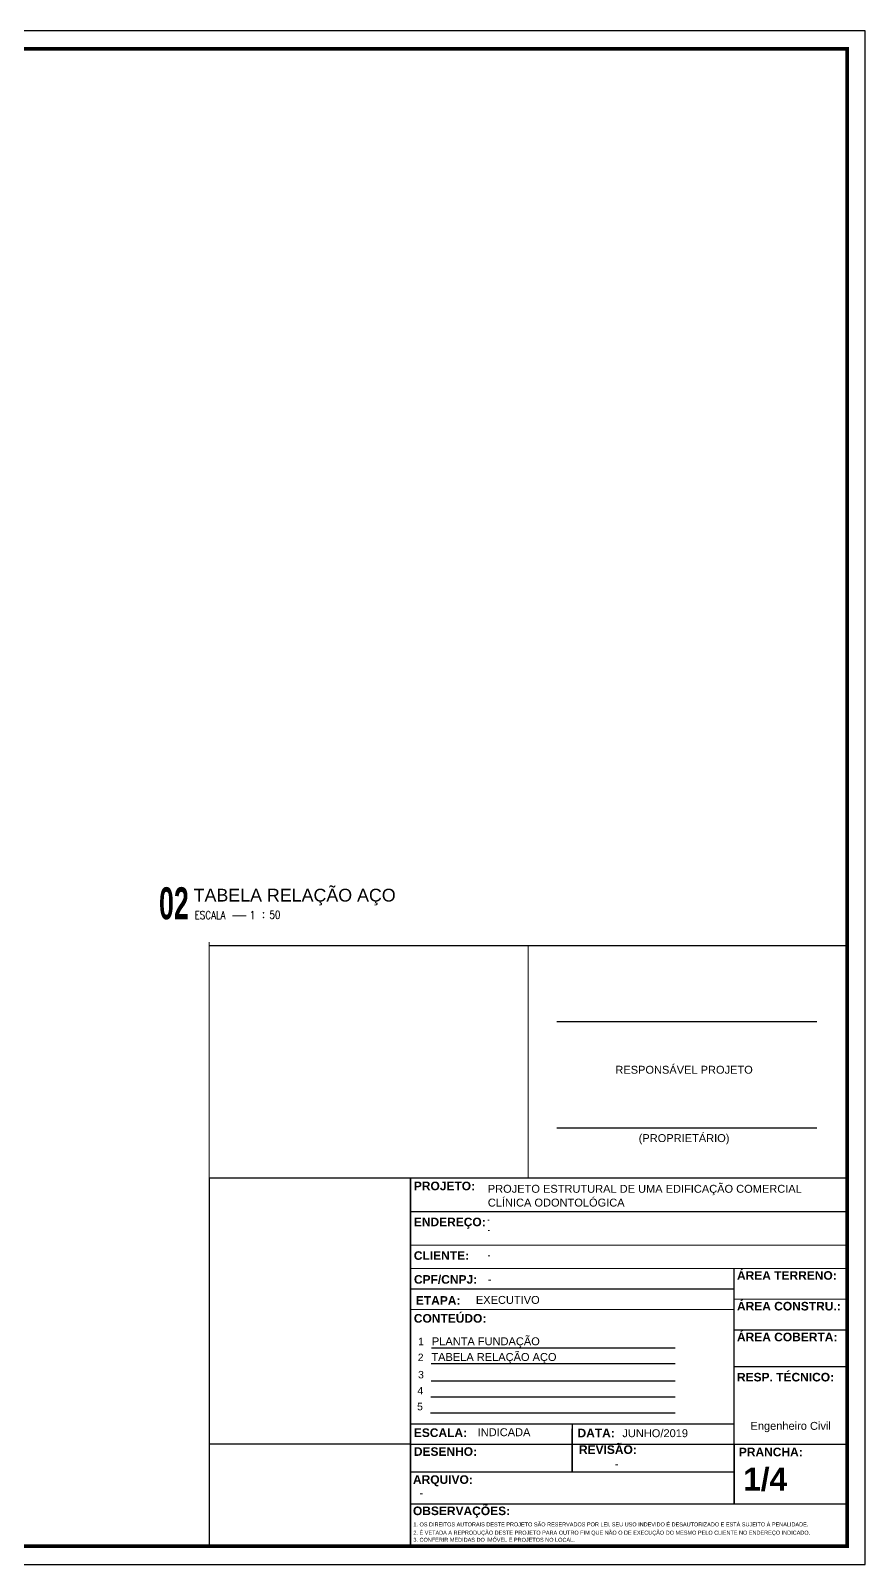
# Model space of a CAD drawing. Header units: millimetres. Extents: x 2317 to 2736, y 1295 to 1343.
# Drawn here: x 2526.78 to 2549.67, y 1299.25 to 1341.3 of the extents above; entities that cross this region are included whole.
import ezdxf
from ezdxf.enums import TextEntityAlignment as Align

# ---------------------------------------------------------------- set-up
doc = ezdxf.new("R2010")
doc.units = ezdxf.units.MM
for name, color, linetype in [('E-TXT-G', 3, 'Continuous'), ('E-TXT-Y', 2, 'Continuous'), ("LINHA - PROJETU'S", 1, 'Continuous'), ('P2', 1, 'Continuous'), ("PRANCHA - PROJETU'S", 7, 'Continuous'), ('TEXTO', 7, 'Continuous')]:
    doc.layers.add(name, color=color, linetype=linetype)
doc.layers.add('E-TXT-W', color=7, linetype='Continuous', lineweight=20)
doc.styles.add('Arial', font='arial.ttf')
doc.styles.add('F2', font='ARIALN.TTF')
doc.styles.add('HELVET', font='HELVET.SHX')
doc.styles.add('REG140', font='romans.shx', dxfattribs={"width": 0.8, "height": 0.35})
doc.styles.add('REG80', font='romans.shx', dxfattribs={"width": 0.8, "height": 0.1})
doc.styles.add('SANSSERIF2', font='sanssb__.ttf', dxfattribs={"width": 0.8})
doc.styles.get("Standard").update_dxf_attribs({"font": 'arial.ttf'})

# ---------------------------------------------------------------- blocks, each defined once
blk = doc.blocks.new('IND_DES')
at = {"layer": 'E-TXT-W'}
blk.add_line((0.027, -0.243), (0.198, -0.243), dxfattribs=at)
at = {"layer": 'E-TXT-G', "style": 'REG80', "width": 0.8}
for s, p in [('ESCALA', (-0.446, -0.286)), ('1', (0.243, -0.286)), (':', (0.399, -0.271))]:
    blk.add_text(s, height=0.1, dxfattribs=at).set_placement(p)
blk.add_attdef('ESCALA', (0.49, -0.281), '', height=0.1, dxfattribs=at)
at = {"layer": 'E-TXT-W', "style": 'SANSSERIF2', "width": 0.6}
blk.add_attdef('00', text='', height=0.4, dxfattribs=at).set_placement((-0.708, -0.288), align=Align.CENTER)
at = {"layer": 'E-TXT-Y', "style": 'REG140', "width": 0.8}
for tag, p in [('PROJETO', (-0.456, 0.183)), ('DESENHO', (-0.458, -0.066))]:
    blk.add_attdef(tag, p, '', height=0.175, dxfattribs=at)

msp = doc.modelspace()

# ---------------------------------------------------------------- linework, layer by layer
at = {"color": 4}
msp.add_line((2549.173, 1309.639), (2549.173, 1316.217), dxfattribs=at)
msp.add_lwpolyline([(2491.473, 1299.254), (2549.673, 1299.254), (2549.673, 1341.304), (2491.473, 1341.304)], close=True)
at = {"const_width": 0.1}
msp.add_lwpolyline([(2491.973, 1299.754), (2549.173, 1299.754), (2549.173, 1340.804), (2491.973, 1340.804)], close=True, dxfattribs=at)
at = {"layer": 'E-TXT-G'}
for p, q in [((2548.34, 1314.131), (2541.214, 1314.131)), ((2548.34, 1311.216), (2541.214, 1311.216))]:
    msp.add_line(p, q, dxfattribs=at)
at = {"layer": "LINHA - PROJETU'S", "color": 1, "const_width": 0.03}
for points in [[(2531.673, 1309.843), (2531.673, 1316.319), (2531.673, 1316.319)], [(2549.173, 1316.217), (2531.673, 1316.217)], [(2540.423, 1309.843), (2540.423, 1316.217)], [(2549.173, 1309.843), (2531.673, 1309.843), (2531.673, 1299.754)], [(2537.198, 1299.754), (2537.198, 1309.843)], [(2537.198, 1308.924), (2549.173, 1308.924)], [(2537.198, 1308.924), (2549.173, 1308.924)], [(2537.198, 1308.005), (2549.173, 1308.005)], [(2537.198, 1307.367), (2549.173, 1307.367)], [(2537.198, 1307.367), (2549.173, 1307.367)], [(2537.198, 1307.367), (2549.173, 1307.367)], [(2546.071, 1307.367), (2546.071, 1300.925)], [(2546.071, 1306.803), (2537.198, 1306.803)], [(2537.198, 1306.803), (2546.071, 1306.803)], [(2549.173, 1306.524), (2546.071, 1306.524)], [(2537.198, 1306.239), (2546.071, 1306.239)], [(2546.071, 1305.68), (2549.173, 1305.68)], [(2549.173, 1304.68), (2546.071, 1304.68)], [(2546.071, 1303.101), (2537.198, 1303.101)], [(2541.635, 1303.101), (2541.635, 1301.793)], [(2531.673, 1302.547), (2549.173, 1302.547)], [(2546.071, 1301.793), (2541.635, 1301.793), (2541.635, 1302.547)], [(2546.071, 1302.547), (2546.071, 1301.793)], [(2541.635, 1301.793), (2537.198, 1301.793)], [(2549.173, 1300.914), (2537.198, 1300.914)]]:
    msp.add_lwpolyline(points, dxfattribs=at)
at = {"layer": "LINHA - PROJETU'S", "color": 1}
for points in [[(2537.198, 1309.843), (2537.198, 1299.754)], [(2546.071, 1302.547), (2546.071, 1300.925)]]:
    msp.add_lwpolyline(points, dxfattribs=at)
at = {"layer": 'P2'}
msp.add_line((2549.173, 1309.843), (2531.673, 1309.843), dxfattribs=at)
at = {"layer": "PRANCHA - PROJETU'S", "color": 1}
for p, q in [((2531.673, 1309.843), (2531.673, 1299.754)), ((2541.635, 1302.547), (2541.635, 1302.973)), ((2537.198, 1302.547), (2531.673, 1302.547)), ((2537.198, 1300.914), (2549.173, 1300.914))]:
    msp.add_line(p, q, dxfattribs=at)
at = {"layer": "PRANCHA - PROJETU'S"}
for p, q in [((2549.173, 1309.843), (2549.173, 1299.754)), ((2531.673, 1299.754), (2549.173, 1299.754)), ((2531.673, 1299.754), (2549.173, 1299.754)), ((2531.673, 1299.754), (2549.173, 1299.754)), ((2533.446, 1299.754), (2549.173, 1299.754)), ((2538.01, 1299.754), (2548.848, 1299.754)), ((2538.01, 1299.754), (2549.173, 1299.754))]:
    msp.add_line(p, q, dxfattribs=at)
at = {"layer": "PRANCHA - PROJETU'S", "color": 6}
for p, q in [((2537.771, 1305.194), (2544.453, 1305.194)), ((2537.762, 1304.76), (2544.453, 1304.76)), ((2537.762, 1304.285), (2544.453, 1304.285)), ((2537.753, 1303.848), (2544.453, 1303.848)), ((2537.753, 1303.848), (2544.453, 1303.848)), ((2537.744, 1303.411), (2544.453, 1303.411)), ((2537.744, 1303.411), (2544.453, 1303.411))]:
    msp.add_line(p, q, dxfattribs=at)
at = {"layer": "PRANCHA - PROJETU'S", "color": 1}
for points in [[(2549.173, 1309.843), (2531.673, 1309.843), (2531.673, 1299.754)], [(2537.198, 1302.198), (2537.198, 1309.843)], [(2546.071, 1300.925), (2546.071, 1307.367)], [(2546.071, 1305.68), (2549.173, 1305.68)], [(2546.071, 1304.68), (2549.173, 1304.68)], [(2549.173, 1302.973), (2549.214, 1302.973)], [(2537.198, 1302.547), (2549.173, 1302.547)], [(2541.635, 1301.793), (2541.635, 1302.547)], [(2537.198, 1299.754), (2537.198, 1302.198)], [(2546.071, 1302.198), (2546.071, 1302.201)], [(2537.198, 1301.793), (2546.071, 1301.793)]]:
    msp.add_lwpolyline(points, dxfattribs=at)

# ---------------------------------------------------------------- block references
ref = msp.add_blockref('IND_DES', (2532.252, 1317.572), dxfattribs=dict(xscale=2.193744800000605, yscale=2.193744800000013, zscale=2.193744800000013))
ref.add_attrib('00', '02', dxfattribs={"layer": 'E-TXT-W', "height": 0.8775, "style": 'SANSSERIF2', "width": 0.6}).set_placement((2530.706, 1316.94), align=Align.CENTER)
ref.add_attrib('DESENHO', 'TABELA RELAÇÃO AÇO', (2531.247, 1317.427), dxfattribs={"layer": 'E-TXT-Y', "height": 0.35})
ref.add_attrib('ESCALA', '50', (2533.326, 1316.955), dxfattribs={"layer": 'E-TXT-G', "height": 0.2194, "style": 'REG80', "width": 0.8})

# ---------------------------------------------------------------- texts
at = {"layer": "PRANCHA - PROJETU'S", "color": 2, "style": 'Arial'}
for s, p in [('RESPONSÁVEL PROJETO', (2544.701, 1312.841)), ('(PROPRIETÁRIO)', (2544.701, 1310.936))]:
    msp.add_text(s, height=0.21676, dxfattribs=at).set_placement(p, align=Align.MIDDLE)
for s, height, p in [('PROJETO ESTRUTURAL DE UMA EDIFICAÇÃO COMERCIAL', 0.21676, (2539.317, 1309.442)), ('CLÍNICA ODONTOLÓGICA', 0.21676, (2539.317, 1309.064)), ('-', 0.217, (2539.321, 1306.962)), ('EXECUTIVO', 0.2168, (2538.99, 1306.396)), ('PLANTA FUNDAÇÃO', 0.21676, (2537.782, 1305.261)), ('TABELA RELAÇÃO AÇO', 0.21676, (2537.769, 1304.831)), ('INDICADA', 0.2168, (2539.038, 1302.768)), ('JUNHO/2019', 0.2168, (2543.008, 1302.741)), ('-', 0.217, (2542.804, 1301.896)), ('-', 0.217, (2537.442, 1301.101))]:
    msp.add_text(s, height=height, dxfattribs=at).set_placement(p)
at = {"layer": "PRANCHA - PROJETU'S", "style": 'Arial'}
for s, height, p in [('1', 0.205, (2537.404, 1305.261)), ('2', 0.205, (2537.395, 1304.827)), ('3', 0.205, (2537.404, 1304.352)), ('4', 0.205, (2537.386, 1303.915)), ('5', 0.205, (2537.377, 1303.478)), ('2. É VETADA A REPRODUÇÃO DESTE PROJETO PARA OUTRO FIM QUE NÃO O DE EXECUÇÃO DO MESMO PELO CLIENTE NO ENDEREÇO INDICADO.', 0.108382, (2537.275, 1300.068)), ('1. OS DIREITOS AUTORAIS DESTE PROJETO SÃO RESERVADOS POR LEI, SEU USO INDEVIDO É DESAUTORIZADO E ESTÁ SUJEITO À PENALIDADE.', 0.108382, (2537.275, 1300.295)), ('3. CONFERIR MEDIDAS DO IMÓVEL E PROJETOS NO LOCAL.', 0.10838, (2537.275, 1299.873))]:
    msp.add_text(s, height=height, dxfattribs=at).set_placement(p)
msp.add_text('Engenheiro Civil', height=0.21676, dxfattribs=at).set_placement((2547.625, 1302.877), align=Align.BOTTOM_CENTER)
at = {"layer": "PRANCHA - PROJETU'S", "color": 3, "char_height": 0.23508, "width": 8.80966, "attachment_point": 1, "style": 'HELVET'}
for s, insert in [('{\\fArial|b1|i0|c0|p34;PROJETO:}', (2537.288, 1309.746)), ('{\\fArial|b1|i0|c0|p34;ENDEREÇO:}', (2537.288, 1308.759)), ('{\\fArial|b1|i0|c0|p34;CLIENTE:}', (2537.288, 1307.838)), ('{\\fArial|b1|i0|c0|p34;ÁREA TERRENO:}', (2546.152, 1307.292)), ('{\\fArial|b1|i0|c0|p34;CPF/CNPJ:}', (2537.291, 1307.184)), ('{\\fArial|b1|i0|c0|p34;ETAPA:}', (2537.343, 1306.608)), ('{\\fArial|b1|i0|c0|p34;ÁREA CONSTRU.:}', (2546.152, 1306.45)), ('{\\fArial|b1|i0|c0|p34;CONTEÚDO:}', (2537.288, 1306.116)), ('{\\fArial|b1|i0|c0|p34;ÁREA COBERTA:}', (2546.152, 1305.605)), ('{\\fArial|b1|i0|c0|p34;RESP. TÉCNICO:}', (2546.152, 1304.504)), ('{\\fArial|b1|i0|c0|p34;ESCALA:}', (2537.288, 1302.981)), ('{\\fArial|b1|i0|c0|p34;DATA:}', (2541.778, 1302.972)), ('{\\fArial|b1|i0|c0|p34;DESENHO:}', (2537.288, 1302.464)), ('{\\fArial|b1|i0|c0|p34;REVISÃO:}', (2541.817, 1302.517)), ('{\\fArial|b1|i0|c0|p34;PRANCHA:}', (2546.204, 1302.452)), ('{\\fArial|b1|i0|c0|p34;ARQUIVO:}', (2537.264, 1301.695)), ('{\\fArial|b1|i0|c0|p34;OBSERVAÇÕES:}', (2537.264, 1300.838))]:
    msp.add_mtext(s, dxfattribs=dict(at, insert=insert))
at = {"layer": "PRANCHA - PROJETU'S", "color": 2, "insert": (2546.322, 1301.9), "char_height": 0.62207, "width": 23.31203, "attachment_point": 1, "style": 'HELVET'}
msp.add_mtext('{\\fArial|b1|i0|c0|p34;1/4}', dxfattribs=at)
at = {"layer": 'TEXTO', "color": 2, "style": 'F2'}
for p in [(2539.3, 1308.621), (2539.309, 1308.339), (2539.317, 1307.644)]:
    msp.add_text('-', height=0.179, dxfattribs=at).set_placement(p)

doc.saveas('drawing.dxf')
